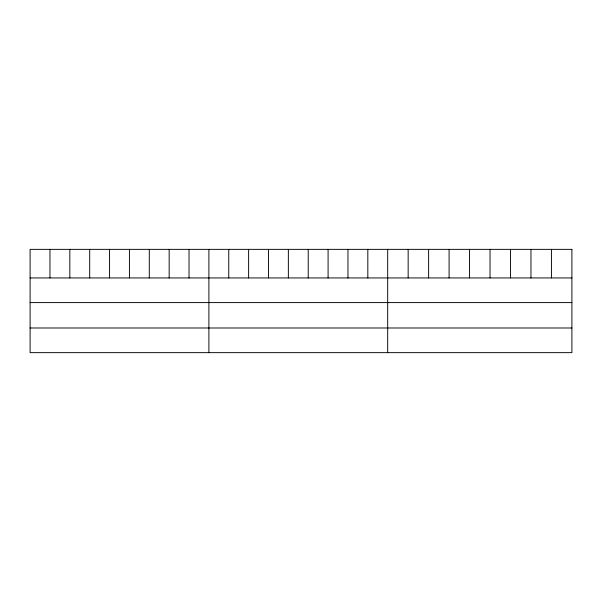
<?xml version="1.0" encoding="UTF-8"?>
<svg xmlns="http://www.w3.org/2000/svg" width="602" height="602" viewBox="0 0 602 602"><rect width="100%" height="100%" fill="white"/><g stroke="black" fill="none" stroke-linecap="round" stroke-linejoin="round"><path stroke-width="0.9" d="M30.1 277.943L571.9 277.943M30.1 302.595L571.9 302.595M30.1 327.992L571.9 327.992M551.432 249.356L551.432 277.943M530.964 249.356L530.964 277.943M510.496 249.356L510.496 277.943M490.028 249.356L490.028 277.943M469.56 249.356L469.56 277.943M449.092 249.356L449.092 277.943M428.624 249.356L428.624 277.943M408.156 249.356L408.156 277.943M387.688 249.356L387.688 352.644M367.822 249.356L367.822 277.943M347.956 249.356L347.956 277.943M328.09 249.356L328.09 277.943M308.224 249.356L308.224 277.943M288.358 249.356L288.358 277.943M268.492 249.356L268.492 277.943M248.626 249.356L248.626 277.943M228.76 249.356L228.76 277.943M208.894 249.356L208.894 352.644M189.028 249.356L189.028 277.943M169.162 249.356L169.162 277.943M149.296 249.356L149.296 277.943M129.43 249.356L129.43 277.943M109.564 249.356L109.564 277.943M89.698 249.356L89.698 277.943M69.832 249.356L69.832 277.943M49.966 249.356L49.966 277.943M571.9 249.356L30.1 249.356L30.1 352.644L571.9 352.644L571.9 249.356"/></g></svg>
